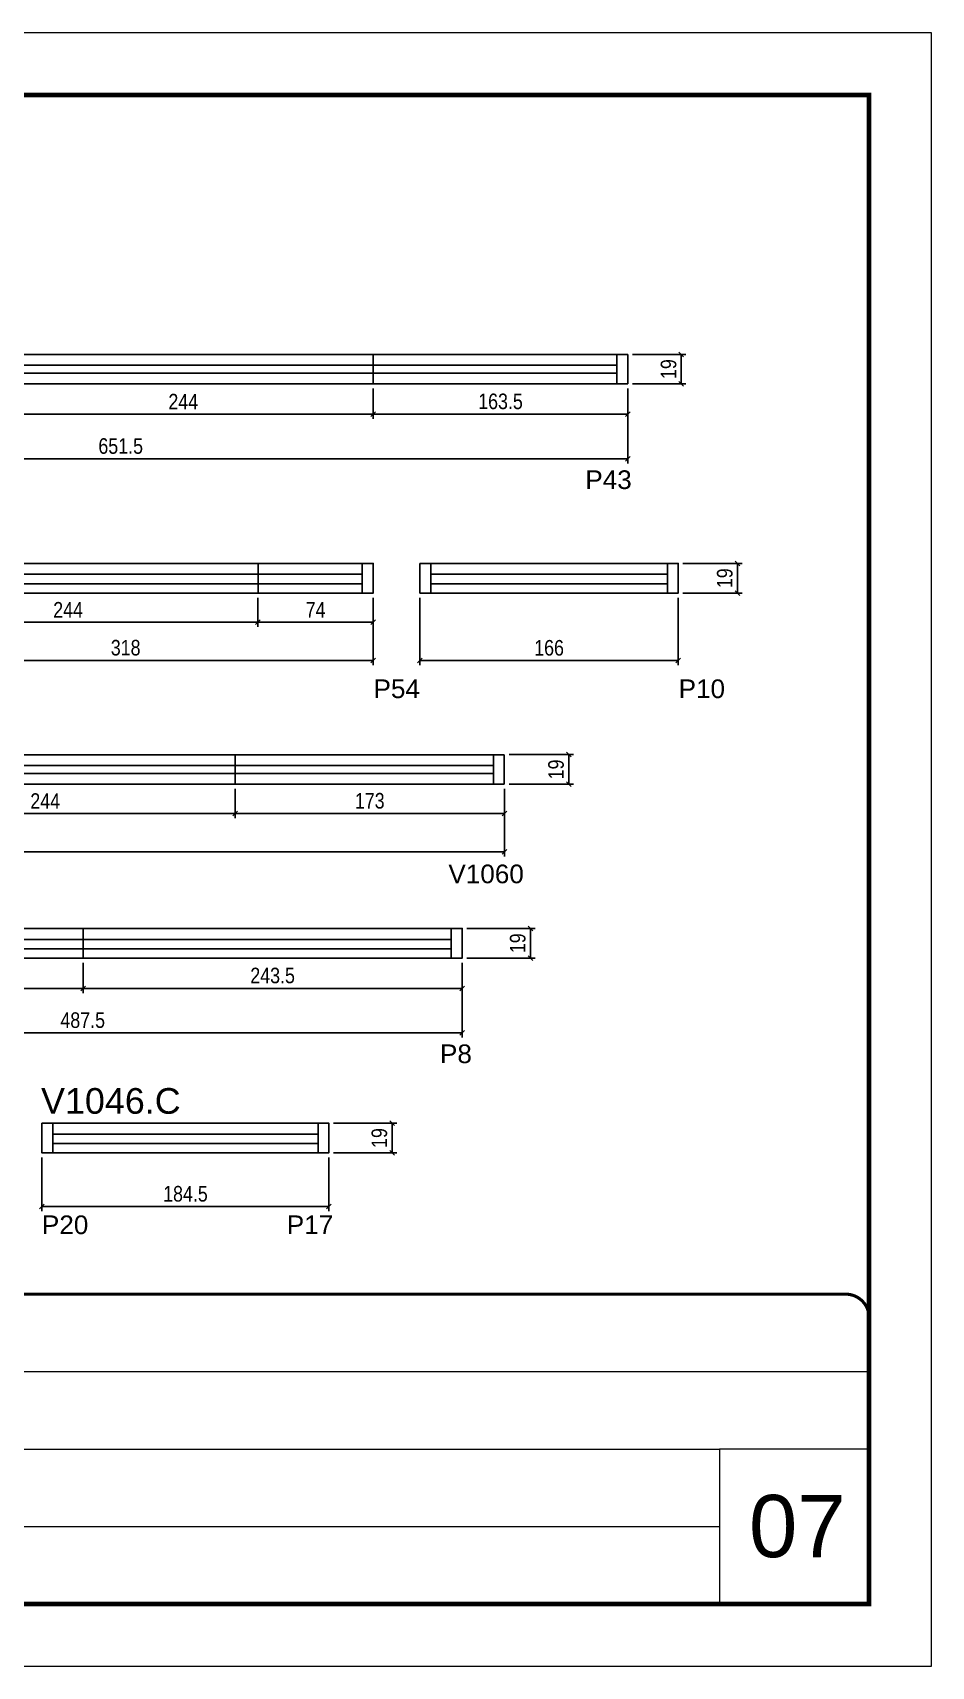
# Model space of a CAD drawing. Extents: x 1959 to 8212, y 239 to 4735.
# Drawn here: x 6050 to 6627, y 2537 to 3587 of the extents above; entities that cross this region are included whole.
import ezdxf

# ---------------------------------------------------------------- set-up
doc = ezdxf.new("R2010")
doc.units = 0
doc.linetypes.add('CONTINUO', pattern=[0])
doc.linetypes.add('DASHED', pattern=[0.75, 0.5, -0.25])
for name, color, linetype in [('5', 5, 'Continuous'), ('COTA', 241, 'Continuous'), ('NOMENCLATURA', 7, 'Continuous'), ('Painéis', 200, 'Continuous'), ('SARR_2.2x7', 40, 'Continuous')]:
    doc.layers.add(name, color=color, linetype=linetype)
for name, color, linetype, lineweight in [('CARIMBO', 255, 'Continuous', 9), ('Folhas', 255, 'Continuous', 9), ('SARRAFO DE PRESSAO', 251, 'DASHED', 9)]:
    doc.layers.add(name, color=color, linetype=linetype, lineweight=lineweight)
doc.styles.add('ARIAL', font='arial.ttf')
doc.styles.add('COTA TECNICA', font='techl___.ttf', dxfattribs={"height": 10})
doc.styles.add('COTA TECNICA-50', font='techl___.ttf', dxfattribs={"height": 10})
doc.styles.get("Standard").update_dxf_attribs({"font": 'arial.ttf'})
doc.dimstyles.new('COTA PAINEL-50', dxfattribs={"dimtxt": 10, "dimasz": 3, "dimexe": 3, "dimexo": 3, "dimgap": 3, "dimtad": 1, "dimdec": 1, "dimzin": 12, "dimdsep": 46, "dimtxsty": 'COTA TECNICA-50', "dimblk1": 'OBLIQUE', "dimblk2": 'OBLIQUE', "dimsah": 1, "dimcen": 0.9, "dimclrd": 4, "dimclre": 4, "dimclrt": 240, "dimadec": 1, "dimazin": 3, "dimtfac": 1, "dimtdec": 1, "dimtmove": 0, "dimatfit": 3, "dimfxl": 1, "dimtolj": 1, "dimtzin": 12, "dimarcsym": 0})
doc.dimstyles.new('PAINEL', dxfattribs={"dimtxt": 10, "dimasz": 3, "dimexe": 3, "dimexo": 3, "dimgap": 3, "dimtad": 1, "dimdec": 1, "dimzin": 12, "dimdsep": 46, "dimtxsty": 'COTA TECNICA', "dimblk1": 'OBLIQUE', "dimblk2": 'OBLIQUE', "dimsah": 1, "dimcen": 0.9, "dimclrd": 4, "dimclre": 4, "dimclrt": 240, "dimadec": 1, "dimazin": 3, "dimtfac": 1, "dimtdec": 1, "dimtmove": 0, "dimatfit": 3, "dimfxl": 1, "dimtolj": 1, "dimtzin": 12, "dimarcsym": 0})

# ---------------------------------------------------------------- blocks, each defined once
blk = doc.blocks.new('9999999999')
at = {"color": 30, "linetype": 'CONTINUO'}
for p, q in [((98564.6, 34379.6), (99584, 34379.6)), ((98564.6, 34329.8), (99488, 34329.8)), ((99584, 34329.8), (99488, 34329.8)), ((99488, 34329.8), (99488, 34230.2)), ((98564.6, 34280), (99488, 34280))]:
    blk.add_line(p, q, dxfattribs=at)
at = {"color": 30, "linetype": 'CONTINUO', "const_width": 2}
blk.add_lwpolyline([(99584, 34230.2), (99584, 34414.4, 0.414214), (99569, 34429.4), (98229, 34429.4, 0.414214), (98214, 34414.4), (98214, 34245.2, 0.414214), (98229, 34230.2), (99584, 34230.2)], format="xyb", dxfattribs=at)
at = {"layer": 'Folhas'}
blk.add_lwpolyline([(98139, 34190.2), (99624, 34190.2), (99624, 35240.2), (98139, 35240.2)], close=True, dxfattribs=at)
at = {"layer": 'Folhas', "color": 30, "const_width": 3}
blk.add_lwpolyline([(98214, 34230.2), (99584, 34230.2), (99584, 35200.2), (98214, 35200.2)], close=True, dxfattribs=at)
blk = doc.blocks.new('_Oblique')
at = {"color": 0, "linetype": 'ByBlock', "lineweight": -2}
blk.add_line((-0.5, -0.5), (0.5, 0.5), dxfattribs=at)
blk = doc.blocks.new('*D46')
at = {"layer": 'COTA', "color": 4, "linetype": 'ByBlock', "lineweight": -2, "transparency": 16777216}
for p, q in [((6024.7, 3357.9), (6024.7, 3338.4)), ((6268.7, 3357.9), (6268.7, 3338.4)), ((6024.7, 3341.4), (6268.7, 3341.4))]:
    blk.add_line(p, q, dxfattribs=at)
at = {"layer": 'Defpoints', "color": 0, "linetype": 'ByBlock', "transparency": 16777216}
for p in [(6024.7, 3360.9), (6268.7, 3360.9), (6268.7, 3341.4)]:
    blk.add_point(p, dxfattribs=at)
at = {"layer": 'COTA', "color": 4, "linetype": 'ByBlock', "lineweight": -2, "transparency": 16777216, "xscale": 3, "yscale": 3, "zscale": 3, "rotation": 180}
blk.add_blockref('_Oblique', (6024.7, 3341.4), dxfattribs=at)
at = {"layer": 'COTA', "color": 4, "linetype": 'ByBlock', "lineweight": -2, "transparency": 16777216, "xscale": 3, "yscale": 3, "zscale": 3}
blk.add_blockref('_Oblique', (6268.7, 3341.4), dxfattribs=at)
at = {"layer": 'COTA', "color": 240, "linetype": 'ByBlock', "transparency": 16777216, "insert": (6146.7, 3349.5), "char_height": 10, "attachment_point": 5, "style": 'COTA TECNICA-50'}
blk.add_mtext('\\A1;244', dxfattribs=at)
blk = doc.blocks.new('*D47')
at = {"layer": 'COTA', "color": 4, "lineweight": -2, "transparency": 16777216}
for p, q in [((5780.7, 3357.9), (5780.7, 3309.8)), ((6432.2, 3357.9), (6432.2, 3309.8)), ((5780.7, 3312.8), (6432.2, 3312.8))]:
    blk.add_line(p, q, dxfattribs=at)
at = {"layer": 'Defpoints', "color": 0, "transparency": 16777216}
for p in [(5780.7, 3360.9), (6432.2, 3360.9), (6432.2, 3312.8)]:
    blk.add_point(p, dxfattribs=at)
at = {"layer": 'COTA', "color": 4, "lineweight": -2, "transparency": 16777216, "xscale": 3, "yscale": 3, "zscale": 3, "rotation": 180}
blk.add_blockref('_Oblique', (5780.7, 3312.8), dxfattribs=at)
at = {"layer": 'COTA', "color": 4, "lineweight": -2, "transparency": 16777216, "xscale": 3, "yscale": 3, "zscale": 3}
blk.add_blockref('_Oblique', (6432.2, 3312.8), dxfattribs=at)
at = {"layer": 'COTA', "color": 240, "transparency": 16777216, "insert": (6106.5, 3320.9), "char_height": 10, "attachment_point": 5, "style": 'COTA TECNICA'}
blk.add_mtext('\\A1;651.5', dxfattribs=at)
blk = doc.blocks.new('*D51')
at = {"layer": 'COTA', "color": 4, "lineweight": -2, "transparency": 16777216}
for p, q in [((6268.7, 3357.9), (6268.7, 3338.4)), ((6432.2, 3357.9), (6432.2, 3338.4)), ((6268.7, 3341.4), (6432.2, 3341.4))]:
    blk.add_line(p, q, dxfattribs=at)
at = {"layer": 'Defpoints', "color": 0, "transparency": 16777216}
for p in [(6268.7, 3360.9), (6432.2, 3360.9), (6432.2, 3341.4)]:
    blk.add_point(p, dxfattribs=at)
at = {"layer": 'COTA', "color": 4, "lineweight": -2, "transparency": 16777216, "xscale": 3, "yscale": 3, "zscale": 3, "rotation": 180}
blk.add_blockref('_Oblique', (6268.7, 3341.4), dxfattribs=at)
at = {"layer": 'COTA', "color": 4, "lineweight": -2, "transparency": 16777216, "xscale": 3, "yscale": 3, "zscale": 3}
blk.add_blockref('_Oblique', (6432.2, 3341.4), dxfattribs=at)
at = {"layer": 'COTA', "color": 240, "transparency": 16777216, "insert": (6350.5, 3349.6), "char_height": 10, "attachment_point": 5, "style": 'COTA TECNICA'}
blk.add_mtext('\\A1;163.5', dxfattribs=at)
blk = doc.blocks.new('*D52')
at = {"layer": 'COTA', "color": 4, "lineweight": -2, "transparency": 16777216}
for p, q in [((6435.2, 3379.9), (6469.6, 3379.9)), ((6466.6, 3360.9), (6466.6, 3379.9)), ((6435.2, 3360.9), (6469.6, 3360.9))]:
    blk.add_line(p, q, dxfattribs=at)
at = {"layer": 'Defpoints', "color": 0, "transparency": 16777216}
for p in [(6432.2, 3379.9), (6466.6, 3379.9), (6432.2, 3360.9)]:
    blk.add_point(p, dxfattribs=at)
at = {"layer": 'COTA', "color": 4, "lineweight": -2, "transparency": 16777216, "xscale": 3, "yscale": 3, "zscale": 3}
for p, rotation in [((6466.6, 3379.9), 90), ((6466.6, 3360.9), 270)]:
    blk.add_blockref('_Oblique', p, dxfattribs=dict(at, rotation=rotation))
at = {"layer": 'COTA', "color": 240, "transparency": 16777216, "insert": (6458.5, 3370.4), "char_height": 10, "attachment_point": 5, "rotation": 90, "style": 'COTA TECNICA'}
blk.add_mtext('\\A1;19', dxfattribs=at)
blk = doc.blocks.new('*D57')
at = {"layer": 'COTA', "color": 4, "linetype": 'ByBlock', "lineweight": -2, "transparency": 16777216}
for p, q in [((5950.7, 3223.5), (5950.7, 3180.1)), ((6268.7, 3223.5), (6268.7, 3180.1)), ((5950.7, 3183.1), (6268.7, 3183.1))]:
    blk.add_line(p, q, dxfattribs=at)
at = {"layer": 'Defpoints', "color": 0, "linetype": 'ByBlock', "transparency": 16777216}
for p in [(5950.7, 3226.5), (6268.7, 3226.5), (6268.7, 3183.1)]:
    blk.add_point(p, dxfattribs=at)
at = {"layer": 'COTA', "color": 4, "linetype": 'ByBlock', "lineweight": -2, "transparency": 16777216, "xscale": 3, "yscale": 3, "zscale": 3, "rotation": 180}
blk.add_blockref('_Oblique', (5950.7, 3183.1), dxfattribs=at)
at = {"layer": 'COTA', "color": 4, "linetype": 'ByBlock', "lineweight": -2, "transparency": 16777216, "xscale": 3, "yscale": 3, "zscale": 3}
blk.add_blockref('_Oblique', (6268.7, 3183.1), dxfattribs=at)
at = {"layer": 'COTA', "color": 240, "linetype": 'ByBlock', "transparency": 16777216, "insert": (6109.7, 3191.3), "char_height": 10, "attachment_point": 5, "style": 'COTA TECNICA-50'}
blk.add_mtext('\\A1;318', dxfattribs=at)
blk = doc.blocks.new('*D58')
at = {"layer": 'COTA', "color": 4, "lineweight": -2, "transparency": 16777216}
for p, q in [((5950.7, 3223.5), (5950.7, 3204.7)), ((6194.7, 3223.5), (6194.7, 3204.7)), ((5950.7, 3207.7), (6194.7, 3207.7))]:
    blk.add_line(p, q, dxfattribs=at)
at = {"layer": 'Defpoints', "color": 0, "transparency": 16777216}
for p in [(5950.7, 3226.5), (6194.7, 3226.5), (6194.7, 3207.7)]:
    blk.add_point(p, dxfattribs=at)
at = {"layer": 'COTA', "color": 4, "lineweight": -2, "transparency": 16777216, "xscale": 3, "yscale": 3, "zscale": 3, "rotation": 180}
blk.add_blockref('_Oblique', (5950.7, 3207.7), dxfattribs=at)
at = {"layer": 'COTA', "color": 4, "lineweight": -2, "transparency": 16777216, "xscale": 3, "yscale": 3, "zscale": 3}
blk.add_blockref('_Oblique', (6194.7, 3207.7), dxfattribs=at)
at = {"layer": 'COTA', "color": 240, "transparency": 16777216, "insert": (6072.7, 3215.7), "char_height": 10, "attachment_point": 5, "style": 'COTA TECNICA'}
blk.add_mtext('\\A1;244', dxfattribs=at)
blk = doc.blocks.new('*D59')
at = {"layer": 'COTA', "color": 4, "lineweight": -2, "transparency": 16777216}
for p, q in [((6194.7, 3223.5), (6194.7, 3204.7)), ((6268.7, 3223.5), (6268.7, 3204.7)), ((6194.7, 3207.7), (6268.7, 3207.7))]:
    blk.add_line(p, q, dxfattribs=at)
at = {"layer": 'Defpoints', "color": 0, "transparency": 16777216}
for p in [(6194.7, 3226.5), (6268.7, 3226.5), (6268.7, 3207.7)]:
    blk.add_point(p, dxfattribs=at)
at = {"layer": 'COTA', "color": 4, "lineweight": -2, "transparency": 16777216, "xscale": 3, "yscale": 3, "zscale": 3, "rotation": 180}
blk.add_blockref('_Oblique', (6194.7, 3207.7), dxfattribs=at)
at = {"layer": 'COTA', "color": 4, "lineweight": -2, "transparency": 16777216, "xscale": 3, "yscale": 3, "zscale": 3}
blk.add_blockref('_Oblique', (6268.7, 3207.7), dxfattribs=at)
at = {"layer": 'COTA', "color": 240, "transparency": 16777216, "insert": (6231.7, 3215.7), "char_height": 10, "attachment_point": 5, "style": 'COTA TECNICA'}
blk.add_mtext('\\A1;74', dxfattribs=at)
blk = doc.blocks.new('*D66')
at = {"layer": 'COTA', "color": 4, "linetype": 'ByBlock', "lineweight": -2, "transparency": 16777216}
for p, q in [((5838.4, 2988.9), (5838.4, 2940.8)), ((6325.9, 2988.9), (6325.9, 2940.8)), ((5838.4, 2943.8), (6325.9, 2943.8))]:
    blk.add_line(p, q, dxfattribs=at)
at = {"layer": 'Defpoints', "color": 0, "linetype": 'ByBlock', "transparency": 16777216}
for p in [(5838.4, 2991.9), (6325.9, 2991.9), (6325.9, 2943.8)]:
    blk.add_point(p, dxfattribs=at)
at = {"layer": 'COTA', "color": 4, "linetype": 'ByBlock', "lineweight": -2, "transparency": 16777216, "xscale": 3, "yscale": 3, "zscale": 3, "rotation": 180}
blk.add_blockref('_Oblique', (5838.4, 2943.8), dxfattribs=at)
at = {"layer": 'COTA', "color": 4, "linetype": 'ByBlock', "lineweight": -2, "transparency": 16777216, "xscale": 3, "yscale": 3, "zscale": 3}
blk.add_blockref('_Oblique', (6325.9, 2943.8), dxfattribs=at)
at = {"layer": 'COTA', "color": 240, "linetype": 'ByBlock', "transparency": 16777216, "insert": (6082.1, 2951.9), "char_height": 10, "attachment_point": 5, "style": 'COTA TECNICA-50'}
blk.add_mtext('\\A1;487.5', dxfattribs=at)
blk = doc.blocks.new('*D67')
at = {"layer": 'COTA', "color": 4, "lineweight": -2, "transparency": 16777216}
for p, q in [((5838.4, 2988.9), (5838.4, 2969.4)), ((6082.4, 2988.9), (6082.4, 2969.4)), ((5838.4, 2972.4), (6082.4, 2972.4))]:
    blk.add_line(p, q, dxfattribs=at)
at = {"layer": 'Defpoints', "color": 0, "transparency": 16777216}
for p in [(5838.4, 2991.9), (6082.4, 2991.9), (6082.4, 2972.4)]:
    blk.add_point(p, dxfattribs=at)
at = {"layer": 'COTA', "color": 4, "lineweight": -2, "transparency": 16777216, "xscale": 3, "yscale": 3, "zscale": 3, "rotation": 180}
blk.add_blockref('_Oblique', (5838.4, 2972.4), dxfattribs=at)
at = {"layer": 'COTA', "color": 4, "lineweight": -2, "transparency": 16777216, "xscale": 3, "yscale": 3, "zscale": 3}
blk.add_blockref('_Oblique', (6082.4, 2972.4), dxfattribs=at)
at = {"layer": 'COTA', "color": 240, "transparency": 16777216, "insert": (5960.4, 2980.5), "char_height": 10, "attachment_point": 5, "style": 'COTA TECNICA'}
blk.add_mtext('\\A1;244', dxfattribs=at)
blk = doc.blocks.new('*D68')
at = {"layer": 'COTA', "color": 4, "lineweight": -2, "transparency": 16777216}
for p, q in [((6082.4, 2988.9), (6082.4, 2969.4)), ((6325.9, 2988.9), (6325.9, 2969.4)), ((6082.4, 2972.4), (6325.9, 2972.4))]:
    blk.add_line(p, q, dxfattribs=at)
at = {"layer": 'Defpoints', "color": 0, "transparency": 16777216}
for p in [(6082.4, 2991.9), (6325.9, 2991.9), (6325.9, 2972.4)]:
    blk.add_point(p, dxfattribs=at)
at = {"layer": 'COTA', "color": 4, "lineweight": -2, "transparency": 16777216, "xscale": 3, "yscale": 3, "zscale": 3, "rotation": 180}
blk.add_blockref('_Oblique', (6082.4, 2972.4), dxfattribs=at)
at = {"layer": 'COTA', "color": 4, "lineweight": -2, "transparency": 16777216, "xscale": 3, "yscale": 3, "zscale": 3}
blk.add_blockref('_Oblique', (6325.9, 2972.4), dxfattribs=at)
at = {"layer": 'COTA', "color": 240, "transparency": 16777216, "insert": (6204.1, 2980.6), "char_height": 10, "attachment_point": 5, "style": 'COTA TECNICA'}
blk.add_mtext('\\A1;243.5', dxfattribs=at)
blk = doc.blocks.new('*D69')
at = {"layer": 'COTA', "color": 4, "lineweight": -2, "transparency": 16777216}
for p, q in [((6328.9, 3010.9), (6372.7, 3010.9)), ((6369.7, 3010.9), (6369.7, 2991.9)), ((6328.9, 2991.9), (6372.7, 2991.9))]:
    blk.add_line(p, q, dxfattribs=at)
at = {"layer": 'Defpoints', "color": 0, "transparency": 16777216}
for p in [(6325.9, 3010.9), (6325.9, 2991.9), (6369.7, 2991.9)]:
    blk.add_point(p, dxfattribs=at)
at = {"layer": 'COTA', "color": 4, "lineweight": -2, "transparency": 16777216, "xscale": 3, "yscale": 3, "zscale": 3}
for p, rotation in [((6369.7, 3010.9), 90), ((6369.7, 2991.9), 270)]:
    blk.add_blockref('_Oblique', p, dxfattribs=dict(at, rotation=rotation))
at = {"layer": 'COTA', "color": 240, "transparency": 16777216, "insert": (6361.6, 3001.4), "char_height": 10, "attachment_point": 5, "rotation": 90, "style": 'COTA TECNICA'}
blk.add_mtext('\\A1;19', dxfattribs=at)
blk = doc.blocks.new('*D225')
at = {"layer": 'COTA', "color": 4, "linetype": 'ByBlock', "lineweight": -2, "transparency": 16777216}
for p, q in [((6298.7, 3223.5), (6298.7, 3180.1)), ((6464.7, 3223.5), (6464.7, 3180.1)), ((6298.7, 3183.1), (6464.7, 3183.1))]:
    blk.add_line(p, q, dxfattribs=at)
at = {"layer": 'Defpoints', "color": 0, "linetype": 'ByBlock', "transparency": 16777216}
for p in [(6298.7, 3226.5), (6464.7, 3226.5), (6464.7, 3183.1)]:
    blk.add_point(p, dxfattribs=at)
at = {"layer": 'COTA', "color": 4, "linetype": 'ByBlock', "lineweight": -2, "transparency": 16777216, "xscale": 3, "yscale": 3, "zscale": 3, "rotation": 180}
blk.add_blockref('_Oblique', (6298.7, 3183.1), dxfattribs=at)
at = {"layer": 'COTA', "color": 4, "linetype": 'ByBlock', "lineweight": -2, "transparency": 16777216, "xscale": 3, "yscale": 3, "zscale": 3}
blk.add_blockref('_Oblique', (6464.7, 3183.1), dxfattribs=at)
at = {"layer": 'COTA', "color": 240, "linetype": 'ByBlock', "transparency": 16777216, "insert": (6381.7, 3191.2), "char_height": 10, "attachment_point": 5, "style": 'COTA TECNICA-50'}
blk.add_mtext('\\A1;166', dxfattribs=at)
blk = doc.blocks.new('*D226')
at = {"layer": 'COTA', "color": 4, "lineweight": -2, "transparency": 16777216}
for p, q in [((6467.7, 3245.5), (6505.7, 3245.5)), ((6502.7, 3226.5), (6502.7, 3245.5)), ((6467.7, 3226.5), (6505.7, 3226.5))]:
    blk.add_line(p, q, dxfattribs=at)
at = {"layer": 'Defpoints', "color": 0, "transparency": 16777216}
for p in [(6464.7, 3245.5), (6502.7, 3245.5), (6464.7, 3226.5)]:
    blk.add_point(p, dxfattribs=at)
at = {"layer": 'COTA', "color": 4, "lineweight": -2, "transparency": 16777216, "xscale": 3, "yscale": 3, "zscale": 3}
for p, rotation in [((6502.7, 3245.5), 90), ((6502.7, 3226.5), 270)]:
    blk.add_blockref('_Oblique', p, dxfattribs=dict(at, rotation=rotation))
at = {"layer": 'COTA', "color": 240, "transparency": 16777216, "insert": (6494.6, 3236), "char_height": 10, "attachment_point": 5, "rotation": 90, "style": 'COTA TECNICA'}
blk.add_mtext('\\A1;19', dxfattribs=at)
blk = doc.blocks.new('*D232')
at = {"layer": 'COTA', "color": 4, "linetype": 'ByBlock', "lineweight": -2, "transparency": 16777216}
for p, q in [((5936, 3100.6), (5936, 3081.7)), ((6180, 3100.6), (6180, 3081.7)), ((5936, 3084.7), (6180, 3084.7))]:
    blk.add_line(p, q, dxfattribs=at)
at = {"layer": 'Defpoints', "color": 0, "linetype": 'ByBlock', "transparency": 16777216}
for p in [(5936, 3103.6), (6180, 3103.6), (6180, 3084.7)]:
    blk.add_point(p, dxfattribs=at)
at = {"layer": 'COTA', "color": 4, "linetype": 'ByBlock', "lineweight": -2, "transparency": 16777216, "xscale": 3, "yscale": 3, "zscale": 3, "rotation": 180}
blk.add_blockref('_Oblique', (5936, 3084.7), dxfattribs=at)
at = {"layer": 'COTA', "color": 4, "linetype": 'ByBlock', "lineweight": -2, "transparency": 16777216, "xscale": 3, "yscale": 3, "zscale": 3}
blk.add_blockref('_Oblique', (6180, 3084.7), dxfattribs=at)
at = {"layer": 'COTA', "color": 240, "linetype": 'ByBlock', "transparency": 16777216, "insert": (6058, 3092.8), "char_height": 10, "attachment_point": 5, "style": 'COTA TECNICA-50'}
blk.add_mtext('\\A1;244', dxfattribs=at)
blk = doc.blocks.new('*D233')
at = {"layer": 'COTA', "color": 4, "lineweight": -2, "transparency": 16777216}
for p, q in [((5692, 3100.6), (5692, 3057.1)), ((6353, 3100.6), (6353, 3057.1)), ((5692, 3060.1), (6353, 3060.1))]:
    blk.add_line(p, q, dxfattribs=at)
at = {"layer": 'Defpoints', "color": 0, "transparency": 16777216}
for p in [(5692, 3103.6), (6353, 3103.6), (6353, 3060.1)]:
    blk.add_point(p, dxfattribs=at)
at = {"layer": 'COTA', "color": 4, "lineweight": -2, "transparency": 16777216, "xscale": 3, "yscale": 3, "zscale": 3, "rotation": 180}
blk.add_blockref('_Oblique', (5692, 3060.1), dxfattribs=at)
at = {"layer": 'COTA', "color": 4, "lineweight": -2, "transparency": 16777216, "xscale": 3, "yscale": 3, "zscale": 3}
blk.add_blockref('_Oblique', (6353, 3060.1), dxfattribs=at)
at = {"layer": 'COTA', "color": 240, "transparency": 16777216, "insert": (6022.5, 3068.2), "char_height": 10, "attachment_point": 5, "style": 'COTA TECNICA'}
blk.add_mtext('\\A1;661', dxfattribs=at)
blk = doc.blocks.new('*D234')
at = {"layer": 'COTA', "color": 4, "lineweight": -2, "transparency": 16777216}
for p, q in [((6180, 3100.6), (6180, 3081.7)), ((6353, 3100.6), (6353, 3081.7)), ((6180, 3084.7), (6353, 3084.7))]:
    blk.add_line(p, q, dxfattribs=at)
at = {"layer": 'Defpoints', "color": 0, "transparency": 16777216}
for p in [(6180, 3103.6), (6353, 3103.6), (6353, 3084.7)]:
    blk.add_point(p, dxfattribs=at)
at = {"layer": 'COTA', "color": 4, "lineweight": -2, "transparency": 16777216, "xscale": 3, "yscale": 3, "zscale": 3, "rotation": 180}
blk.add_blockref('_Oblique', (6180, 3084.7), dxfattribs=at)
at = {"layer": 'COTA', "color": 4, "lineweight": -2, "transparency": 16777216, "xscale": 3, "yscale": 3, "zscale": 3}
blk.add_blockref('_Oblique', (6353, 3084.7), dxfattribs=at)
at = {"layer": 'COTA', "color": 240, "transparency": 16777216, "insert": (6266.5, 3092.9), "char_height": 10, "attachment_point": 5, "style": 'COTA TECNICA'}
blk.add_mtext('\\A1;173', dxfattribs=at)
blk = doc.blocks.new('*D235')
at = {"layer": 'COTA', "color": 4, "lineweight": -2, "transparency": 16777216}
for p, q in [((6356, 3122.6), (6397.3, 3122.6)), ((6394.3, 3122.6), (6394.3, 3103.6)), ((6356, 3103.6), (6397.3, 3103.6))]:
    blk.add_line(p, q, dxfattribs=at)
at = {"layer": 'Defpoints', "color": 0, "transparency": 16777216}
for p in [(6353, 3122.6), (6353, 3103.6), (6394.3, 3103.6)]:
    blk.add_point(p, dxfattribs=at)
at = {"layer": 'COTA', "color": 4, "lineweight": -2, "transparency": 16777216, "xscale": 3, "yscale": 3, "zscale": 3}
for p, rotation in [((6394.3, 3122.6), 90), ((6394.3, 3103.6), 270)]:
    blk.add_blockref('_Oblique', p, dxfattribs=dict(at, rotation=rotation))
at = {"layer": 'COTA', "color": 240, "transparency": 16777216, "insert": (6386.2, 3113.1), "char_height": 10, "attachment_point": 5, "rotation": 90, "style": 'COTA TECNICA'}
blk.add_mtext('\\A1;19', dxfattribs=at)
blk = doc.blocks.new('*D300')
at = {"layer": 'COTA', "color": 4, "linetype": 'ByBlock', "lineweight": -2, "transparency": 16777216}
for p, q in [((6055.8, 2863.7), (6055.8, 2829.2)), ((6240.3, 2863.7), (6240.3, 2829.2)), ((6055.8, 2832.2), (6240.3, 2832.2))]:
    blk.add_line(p, q, dxfattribs=at)
at = {"layer": 'Defpoints', "color": 0, "linetype": 'ByBlock', "transparency": 16777216}
for p in [(6055.8, 2866.7), (6240.3, 2866.7), (6240.3, 2832.2)]:
    blk.add_point(p, dxfattribs=at)
at = {"layer": 'COTA', "color": 4, "linetype": 'ByBlock', "lineweight": -2, "transparency": 16777216, "xscale": 3, "yscale": 3, "zscale": 3, "rotation": 180}
blk.add_blockref('_Oblique', (6055.8, 2832.2), dxfattribs=at)
at = {"layer": 'COTA', "color": 4, "linetype": 'ByBlock', "lineweight": -2, "transparency": 16777216, "xscale": 3, "yscale": 3, "zscale": 3}
blk.add_blockref('_Oblique', (6240.3, 2832.2), dxfattribs=at)
at = {"layer": 'COTA', "color": 240, "linetype": 'ByBlock', "transparency": 16777216, "insert": (6148.1, 2840.3), "char_height": 10, "attachment_point": 5, "style": 'COTA TECNICA-50'}
blk.add_mtext('\\A1;184.5', dxfattribs=at)
blk = doc.blocks.new('*D301')
at = {"layer": 'COTA', "color": 4, "lineweight": -2, "transparency": 16777216}
for p, q in [((6243.3, 2885.7), (6283.8, 2885.7)), ((6280.8, 2885.7), (6280.8, 2866.7)), ((6243.3, 2866.7), (6283.8, 2866.7))]:
    blk.add_line(p, q, dxfattribs=at)
at = {"layer": 'Defpoints', "color": 0, "transparency": 16777216}
for p in [(6240.3, 2885.7), (6240.3, 2866.7), (6280.8, 2866.7)]:
    blk.add_point(p, dxfattribs=at)
at = {"layer": 'COTA', "color": 4, "lineweight": -2, "transparency": 16777216, "xscale": 3, "yscale": 3, "zscale": 3}
for p, rotation in [((6280.8, 2885.7), 90), ((6280.8, 2866.7), 270)]:
    blk.add_blockref('_Oblique', p, dxfattribs=dict(at, rotation=rotation))
at = {"layer": 'COTA', "color": 240, "transparency": 16777216, "insert": (6272.7, 2876.2), "char_height": 10, "attachment_point": 5, "rotation": 90, "style": 'COTA TECNICA'}
blk.add_mtext('\\A1;19', dxfattribs=at)

msp = doc.modelspace()

# ---------------------------------------------------------------- linework, layer by layer
at = {"layer": 'Painéis'}
for p, q in [((6024.73, 3379.87), (6432.23, 3379.87)), ((6268.73, 3360.87), (6268.73, 3379.87)), ((6432.23, 3379.87), (6432.23, 3360.87)), ((6432.23, 3360.87), (6024.73, 3360.87)), ((5935.96, 3122.57), (6352.96, 3122.57)), ((6179.96, 3103.57), (6179.96, 3122.57)), ((6352.96, 3122.57), (6352.96, 3103.57)), ((6352.96, 3103.57), (5935.96, 3103.57))]:
    msp.add_line(p, q, dxfattribs=at)
at = {"layer": 'Painéis', "linetype": 'ByBlock'}
for p, q in [((6194.73, 3245.5), (6194.73, 3226.5)), ((6082.39, 3010.89), (6082.39, 2991.89))]:
    msp.add_line(p, q, dxfattribs=at)
for points in [[(5950.73, 3245.5), (5950.73, 3226.5), (6268.73, 3226.5), (6268.73, 3245.5)], [(6298.73, 3245.5), (6298.73, 3226.5), (6464.73, 3226.5), (6464.73, 3245.5)], [(5838.39, 3010.89), (5838.39, 2991.89), (6325.89, 2991.89), (6325.89, 3010.89)], [(6055.81, 2885.74), (6055.81, 2866.74), (6240.31, 2866.74), (6240.31, 2885.74)]]:
    msp.add_lwpolyline(points, close=True, dxfattribs=at)
at = {"layer": 'SARR_2.2x7', "linetype": 'Continuous'}
for p, q in [((6268.73, 3372.87), (6024.73, 3372.87)), ((6425.23, 3372.87), (6268.73, 3372.87)), ((6425.23, 3379.87), (6425.23, 3360.87)), ((6024.73, 3367.87), (6268.73, 3367.87)), ((6268.73, 3367.87), (6425.23, 3367.87)), ((6261.73, 3245.5), (6261.73, 3226.5)), ((6305.73, 3245.5), (6305.73, 3226.5)), ((6457.73, 3245.5), (6457.73, 3226.5)), ((5957.73, 3238.5), (6261.73, 3238.5)), ((6305.73, 3238.5), (6457.73, 3238.5)), ((5957.73, 3232.5), (6261.73, 3232.5)), ((6305.73, 3232.5), (6457.73, 3232.5)), ((6345.96, 3122.57), (6345.96, 3103.57)), ((6179.96, 3115.57), (5935.96, 3115.57)), ((5935.96, 3110.57), (6179.96, 3110.57)), ((6345.96, 3115.57), (6179.96, 3115.57)), ((6179.96, 3110.57), (6345.96, 3110.57)), ((5845.39, 3003.89), (6318.89, 3003.89)), ((6318.89, 3010.89), (6318.89, 2991.89)), ((5845.39, 2997.89), (6318.89, 2997.89)), ((6062.81, 2885.74), (6062.81, 2866.74)), ((6062.81, 2878.74), (6233.31, 2878.74)), ((6233.31, 2885.74), (6233.31, 2866.74)), ((6062.81, 2872.74), (6233.31, 2872.74))]:
    msp.add_line(p, q, dxfattribs=at)

# ---------------------------------------------------------------- block references
at = {"layer": 'SARRAFO DE PRESSAO', "color": 6, "linetype": 'ByBlock'}
msp.add_blockref('9999999999', (-92996.71, -31653.56), dxfattribs=at)

# ---------------------------------------------------------------- texts
at = {"layer": '5', "linetype": 'Continuous'}
for s, rotation, p in [('P43', 0.00004, (6404.99, 3293.32)), ('P10', 0.00004, (6464.92, 3158.95)), ('P54', 0.00004, (6268.92, 3158.95)), ('V1060', 359.99996, (6317.03, 3039.95)), ('P8', 0.00004, (6311.62, 2924.34)), ('P20', 0.00004, (6055.89, 2814.44)), ('P17', 359.99996, (6213.22, 2814.44))]:
    msp.add_text(s, height=12, rotation=rotation, dxfattribs=at).set_placement(p)
at = {"layer": 'CARIMBO', "style": 'ARIAL'}
msp.add_text('07', height=40, dxfattribs=at).set_placement((6510.13, 2606.79))
at = {"layer": 'NOMENCLATURA', "linetype": 'Continuous'}
msp.add_text('V1046.C', height=16.5, dxfattribs=at).set_placement((6055.34, 2891.8))

# ---------------------------------------------------------------- dimensions: what is measured, and where the dimension line sits
at = {"layer": 'COTA'}
for base, p1, p2, picture, middle in [((6466.62, 3379.87), (6432.23, 3360.87), (6432.23, 3379.87), '*D52', (6458.54, 3370.37)), ((6502.68, 3245.5), (6464.73, 3226.5), (6464.73, 3245.5), '*D226', (6494.59, 3236)), ((6394.28, 3103.57), (6352.96, 3122.57), (6352.96, 3103.57), '*D235', (6386.19, 3113.07)), ((6369.72, 2991.89), (6325.89, 3010.89), (6325.89, 2991.89), '*D69', (6361.64, 3001.39)), ((6280.82, 2866.74), (6240.31, 2885.74), (6240.31, 2866.74), '*D301', (6272.74, 2876.24))]:
    dim = msp.add_linear_dim(base=base, p1=p1, p2=p2, angle=90, dimstyle='PAINEL', dxfattribs=at)
    dim.commit()
    dim.dimension.update_dxf_attribs({"geometry": picture, "text_midpoint": middle})
for base, p1, p2, picture, middle in [((6432.23, 3312.79), (5780.73, 3360.87), (6432.23, 3360.87), '*D47', (6106.48, 3320.9)), ((6432.23, 3341.41), (6268.73, 3360.87), (6432.23, 3360.87), '*D51', (6350.48, 3349.63)), ((6194.73, 3207.66), (5950.73, 3226.5), (6194.73, 3226.5), '*D58', (6072.73, 3215.73)), ((6352.96, 3060.15), (5691.96, 3103.57), (6352.96, 3103.57), '*D233', (6022.46, 3068.25)), ((6352.96, 3084.73), (6179.96, 3103.57), (6352.96, 3103.57), '*D234', (6266.46, 3092.95)), ((6082.39, 2972.43), (5838.39, 2991.89), (6082.39, 2991.89), '*D67', (5960.39, 2980.5))]:
    dim = msp.add_linear_dim(base=base, p1=p1, p2=p2, dimstyle='PAINEL', dxfattribs=at)
    dim.commit()
    dim.dimension.update_dxf_attribs({"geometry": picture, "text_midpoint": middle})
at = {"layer": 'COTA', "color": 1, "linetype": 'ByBlock'}
for base, p1, p2, picture, middle in [((6268.73, 3341.41), (6024.73, 3360.87), (6268.73, 3360.87), '*D46', (6146.73, 3349.48)), ((6268.73, 3183.07), (5950.73, 3226.5), (6268.73, 3226.5), '*D57', (6109.73, 3191.32)), ((6464.73, 3183.07), (6298.73, 3226.5), (6464.73, 3226.5), '*D225', (6381.73, 3191.18)), ((6179.96, 3084.73), (5935.96, 3103.57), (6179.96, 3103.57), '*D232', (6057.96, 3092.8)), ((6325.89, 2943.8), (5838.39, 2991.89), (6325.89, 2991.89), '*D66', (6082.14, 2951.94)), ((6240.31, 2832.2), (6055.81, 2866.74), (6240.31, 2866.74), '*D300', (6148.06, 2840.33))]:
    dim = msp.add_linear_dim(base=base, p1=p1, p2=p2, dimstyle='COTA PAINEL-50', override={"dimarcsym": 1}, dxfattribs=at)
    dim.commit()
    dim.dimension.update_dxf_attribs({"geometry": picture, "text_midpoint": middle})
at = {"layer": 'COTA'}
for base, p1, p2, picture, middle in [((6268.73, 3207.66), (6194.73, 3226.5), (6268.73, 3226.5), '*D59', (6231.73, 3215.73)), ((6325.89, 2972.43), (6082.39, 2991.89), (6325.89, 2991.89), '*D68', (6204.14, 2980.64))]:
    dim = msp.add_linear_dim(base=base, p1=p1, p2=p2, dimstyle='PAINEL', override={"dimtmove": 1}, dxfattribs=at)
    dim.commit()
    dim.dimension.update_dxf_attribs({"geometry": picture, "text_midpoint": middle})

doc.saveas('drawing.dxf')
